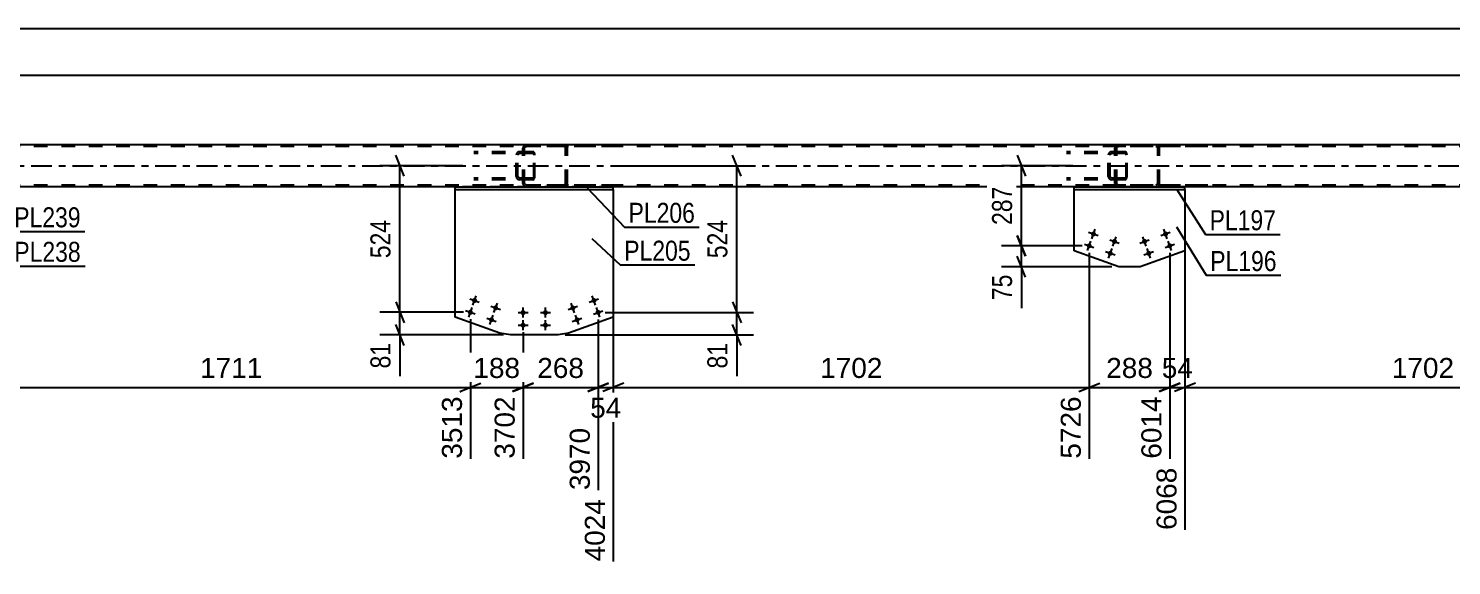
# Model space of a CAD drawing. Header units: millimetres. Extents: x -112 to 729, y -410 to 184.
# Drawn here: x 16.6 to 220.1, y -245.5 to -168.7 of the extents above; entities that cross this region are included whole.
import ezdxf

# ---------------------------------------------------------------- set-up
doc = ezdxf.new("R2010")
doc.units = ezdxf.units.MM
doc.linetypes.add('DXK_LINE_DOT2', pattern=[3.9198, 1.9599, -1.9599])
doc.linetypes.add('DXK_LINE_DOT3', pattern=[5.9187, 2.979, -0.9799, 0.9799, -0.9799])
doc.styles.add('Arial', font='ARIAL.TTF', dxfattribs={"height": 0.2})
doc.styles.add('Arial Narrow', font='ARIALN.TTF', dxfattribs={"height": 0.2})

# ---------------------------------------------------------------- blocks, each defined once
blk = doc.blocks.new('Part-318931512-4745 - 4576')
at = {"color": 7, "linetype": 'DXK_LINE_DOT2'}
for p, q in [((173.46, -186.31), (165.07, -186.31)), ((173.46, -186.55), (165.07, -186.55)), ((171.08, -186.6), (171.04, -186.79)), ((171.04, -189.83), (171.04, -186.79)), ((171.3, -186.79), (171.32, -186.7)), ((171.3, -189.83), (171.3, -186.79)), ((171.32, -186.7), (171.37, -186.62)), ((171.55, -186.31), (171.36, -186.34)), ((171.37, -186.62), (171.45, -186.57)), ((171.45, -186.57), (171.55, -186.55)), ((171.99, -186.55), (171.99, -186.31)), ((173.56, -186.34), (173.46, -186.31)), ((173.46, -186.55), (173.51, -186.57)), ((173.51, -186.57), (173.55, -186.62)), ((173.55, -186.62), (173.58, -186.7)), ((173.65, -186.45), (173.56, -186.34)), ((173.58, -186.7), (173.59, -186.79)), ((173.59, -189.83), (173.59, -186.79)), ((173.71, -186.6), (173.65, -186.45)), ((173.73, -186.79), (173.71, -186.6)), ((173.73, -189.83), (173.73, -186.79)), ((173.46, -190.07), (165.07, -190.07)), ((173.46, -190.31), (165.07, -190.31)), ((171.04, -189.83), (171.08, -190.01)), ((171.32, -189.92), (171.3, -189.83)), ((171.37, -190), (171.32, -189.92)), ((171.36, -190.27), (171.55, -190.31)), ((171.45, -190.05), (171.37, -190)), ((171.55, -190.07), (171.45, -190.05)), ((171.99, -190.31), (171.99, -190.07)), ((173.51, -190.05), (173.46, -190.07)), ((173.46, -190.31), (173.56, -190.27)), ((173.55, -190), (173.51, -190.05)), ((173.58, -189.92), (173.55, -190)), ((173.56, -190.27), (173.65, -190.17)), ((173.59, -189.83), (173.58, -189.92)), ((173.65, -190.17), (173.71, -190.01)), ((173.71, -190.01), (173.73, -189.83))]:
    blk.add_line(p, q, dxfattribs=at)
for centre, start, end in [((171.53, -186.8), 111.1513, 156.1049), ((171.53, -189.81), 203.8951, 248.8487)]:
    blk.add_arc(centre, 0.492, start, end, dxfattribs=at)
blk = doc.blocks.new('Part-318931512-4600 - 4576')
at = {"color": 2, "linetype": 'Continuous'}
for p, q in [((166.15, -191.71), (166.15, -191.31)), ((166.15, -191.31), (182.01, -191.31)), ((182.01, -191.71), (182.01, -191.31)), ((166.15, -191.71), (182.01, -191.71))]:
    blk.add_line(p, q, dxfattribs=at)
blk = doc.blocks.new('Bolt-318931512-4731 - 4576')
at = {"linetype": 'Continuous'}
for points in [[(167.98, -199.65, -1), (168.66, -199.89, -1)], [(168.58, -197.95, -1), (169.26, -198.19, -1)], [(171.6, -199.02, -1), (172.28, -199.26, -1)], [(171, -200.72, -1), (171.67, -200.96, -1)]]:
    blk.add_hatch(color=1, dxfattribs=at).paths.add_polyline_path(points)
at = {"color": 1, "linetype": 'Continuous'}
for p, q in [((168.68, -198.75), (169.16, -197.39)), ((168.08, -200.45), (168.56, -199.09)), ((168.24, -197.83), (169.6, -198.31)), ((171.26, -198.9), (172.62, -199.38)), ((171.7, -199.82), (172.18, -198.46)), ((167.64, -199.53), (169, -200.01)), ((170.66, -200.6), (172.01, -201.08)), ((171.09, -201.52), (171.58, -200.16))]:
    blk.add_line(p, q, dxfattribs=at)
blk = doc.blocks.new('Part-318931512-4743 - 4576')
at = {"color": 7, "linetype": 'DXK_LINE_DOT2'}
for p, q in [((172.03, -185.6), (171.99, -185.79)), ((171.99, -190.83), (171.99, -185.79)), ((172.25, -185.79), (172.27, -185.7)), ((172.25, -190.83), (172.25, -185.79)), ((172.27, -185.7), (172.32, -185.62)), ((172.5, -185.31), (172.31, -185.34)), ((172.32, -185.62), (172.41, -185.57)), ((172.41, -185.57), (172.5, -185.55)), ((185.3, -185.31), (172.5, -185.31)), ((185.3, -185.55), (172.5, -185.55)), ((178.06, -185.34), (177.87, -185.31)), ((177.87, -185.55), (177.96, -185.57)), ((177.96, -185.57), (178.05, -185.62)), ((178.05, -185.62), (178.1, -185.7)), ((178.1, -185.7), (178.12, -185.79)), ((178.12, -190.83), (178.12, -185.79)), ((178.38, -185.79), (178.34, -185.6)), ((178.38, -190.83), (178.38, -185.79)), ((171.99, -190.83), (172.01, -190.92)), ((172.01, -190.92), (172.03, -191.01)), ((172.27, -190.92), (172.25, -190.83)), ((172.32, -191), (172.27, -190.92)), ((172.31, -191.27), (172.5, -191.31)), ((172.41, -191.05), (172.32, -191)), ((172.5, -191.07), (172.41, -191.05)), ((185.3, -191.07), (172.5, -191.07)), ((185.3, -191.31), (172.5, -191.31)), ((177.96, -191.05), (177.87, -191.07)), ((177.87, -191.31), (178.06, -191.27)), ((178.05, -191), (177.96, -191.05)), ((178.1, -190.92), (178.05, -191)), ((178.12, -190.83), (178.1, -190.92)), ((178.34, -191.01), (178.36, -190.92)), ((178.36, -190.92), (178.38, -190.83))]:
    blk.add_line(p, q, dxfattribs=at)
for centre, start, end in [((172.48, -185.81), 110.7583, 155.68), ((177.89, -185.81), 24.32, 69.2417), ((172.48, -190.81), 204.32, 249.2417), ((177.89, -190.81), 290.7583, 335.68)]:
    blk.add_arc(centre, 0.496, start, end, dxfattribs=at)
blk = doc.blocks.new('Bolt-318931512-4679 - 4576')
at = {"linetype": 'Continuous'}
for points in [[(175.89, -199.26, -1), (176.57, -199.02, -1)], [(178.9, -198.19, -1), (179.58, -197.95, -1)], [(179.51, -199.89, -1), (180.18, -199.65, -1)], [(176.49, -200.96, -1), (177.17, -200.72, -1)]]:
    blk.add_hatch(color=1, dxfattribs=at).paths.add_polyline_path(points)
at = {"color": 1, "linetype": 'Continuous'}
for p, q in [((179.48, -198.75), (179, -197.39)), ((175.55, -199.38), (176.91, -198.9)), ((176.47, -199.82), (175.99, -198.46)), ((178.56, -198.31), (179.92, -197.83)), ((180.09, -200.45), (179.6, -199.09)), ((176.15, -201.08), (177.51, -200.6)), ((177.07, -201.52), (176.59, -200.16)), ((179.17, -200.01), (180.52, -199.53))]:
    blk.add_line(p, q, dxfattribs=at)
blk = doc.blocks.new('Part-318931512-4684 - 4576')
at = {"color": 2, "linetype": 'Continuous'}
for p, q in [((77.65, -210), (77.65, -191.71)), ((100.25, -191.71), (100.25, -210)), ((84.05, -212.27), (77.65, -210)), ((100.25, -210), (93.84, -212.28)), ((85.55, -212.53), (84.05, -212.27)), ((92.35, -212.53), (85.55, -212.53)), ((93.84, -212.28), (92.35, -212.53))]:
    blk.add_line(p, q, dxfattribs=at)
at = {"color": 7, "linetype": 'DXK_LINE_DOT2'}
blk.add_line((77.65, -191.71), (100.25, -191.71), dxfattribs=at)
blk = doc.blocks.new('Bolt-318931512-4685 - 4576')
at = {"linetype": 'Continuous'}
for points in [[(97.15, -207.71, -1), (97.82, -207.47, -1)], [(94.13, -208.78, -1), (94.81, -208.54, -1)], [(97.75, -209.41, -1), (98.43, -209.17, -1)], [(94.73, -210.48, -1), (95.41, -210.24, -1)]]:
    blk.add_hatch(color=1, dxfattribs=at).paths.add_polyline_path(points)
at = {"color": 1, "linetype": 'Continuous'}
for p, q in [((96.81, -207.83), (98.16, -207.35)), ((97.73, -208.27), (97.24, -206.91)), ((93.79, -208.9), (95.15, -208.42)), ((94.71, -209.34), (94.23, -207.98)), ((97.41, -209.53), (98.77, -209.05)), ((98.33, -209.96), (97.85, -208.61)), ((94.39, -210.6), (95.75, -210.12)), ((95.31, -211.03), (94.83, -209.68))]:
    blk.add_line(p, q, dxfattribs=at)
blk = doc.blocks.new('Part-318931512-4693 - 4576')
at = {"color": 7, "linetype": 'DXK_LINE_DOT2'}
for p, q in [((88.77, -186.31), (80.31, -186.31)), ((88.77, -186.55), (80.31, -186.55)), ((86.4, -186.6), (86.36, -186.79)), ((86.36, -189.83), (86.36, -186.79)), ((86.61, -186.79), (86.63, -186.7)), ((86.61, -189.83), (86.61, -186.79)), ((86.63, -186.7), (86.69, -186.62)), ((86.86, -186.31), (86.67, -186.34)), ((86.69, -186.62), (86.77, -186.57)), ((86.77, -186.57), (86.86, -186.55)), ((87.3, -186.55), (87.3, -186.31)), ((88.87, -186.34), (88.77, -186.31)), ((88.77, -186.55), (88.82, -186.57)), ((88.82, -186.57), (88.86, -186.62)), ((88.86, -186.62), (88.89, -186.7)), ((88.95, -186.45), (88.87, -186.34)), ((88.89, -186.7), (88.9, -186.79)), ((88.9, -189.83), (88.9, -186.79)), ((89.01, -186.6), (88.95, -186.45)), ((89.03, -186.79), (89.01, -186.6)), ((89.03, -189.83), (89.03, -186.79)), ((88.77, -190.07), (80.31, -190.07)), ((88.77, -190.31), (80.31, -190.31)), ((86.36, -189.83), (86.4, -190.01)), ((86.63, -189.92), (86.61, -189.83)), ((86.69, -190), (86.63, -189.92)), ((86.67, -190.27), (86.86, -190.31)), ((86.77, -190.05), (86.69, -190)), ((86.86, -190.07), (86.77, -190.05)), ((87.3, -190.31), (87.3, -190.07)), ((88.82, -190.05), (88.77, -190.07)), ((88.77, -190.31), (88.87, -190.27)), ((88.86, -190), (88.82, -190.05)), ((88.89, -189.92), (88.86, -190)), ((88.87, -190.27), (88.95, -190.17)), ((88.9, -189.83), (88.89, -189.92)), ((88.95, -190.17), (89.01, -190.01)), ((89.01, -190.01), (89.03, -189.83))]:
    blk.add_line(p, q, dxfattribs=at)
for centre, start, end in [((86.85, -186.8), 111.1217, 156.0731), ((86.85, -189.81), 203.9269, 248.8783)]:
    blk.add_arc(centre, 0.493, start, end, dxfattribs=at)
blk = doc.blocks.new('Part-318931512-4698 - 4576')
at = {"color": 2, "linetype": 'Continuous'}
for p, q in [((568.13, -185.31), (-12.61, -185.31)), ((77.65, -191.31), (11.39, -191.31)), ((166.15, -191.31), (100.25, -191.31)), ((247.91, -191.31), (182.01, -191.31))]:
    blk.add_line(p, q, dxfattribs=at)
at = {"color": 7, "linetype": 'DXK_LINE_DOT2'}
for p, q in [((568.13, -185.55), (-12.61, -185.55)), ((568.13, -191.07), (-12.61, -191.07)), ((100.25, -191.31), (77.65, -191.31)), ((182.01, -191.31), (166.15, -191.31))]:
    blk.add_line(p, q, dxfattribs=at)
at = {"color": 7, "linetype": 'DXK_LINE_DOT3'}
blk.add_line((-12.61, -188.31), (568.13, -188.31), dxfattribs=at)
blk = doc.blocks.new('Part-318931512-4724 - 4576')
at = {"color": 2, "linetype": 'Continuous'}
for p, q in [((166.15, -200.49), (166.15, -191.71)), ((182.01, -191.71), (182.01, -200.49)), ((172.56, -202.76), (166.15, -200.49)), ((182.01, -200.49), (175.6, -202.76)), ((175.6, -202.76), (172.56, -202.76))]:
    blk.add_line(p, q, dxfattribs=at)
at = {"color": 7, "linetype": 'DXK_LINE_DOT2'}
blk.add_line((166.15, -191.71), (182.01, -191.71), dxfattribs=at)
blk = doc.blocks.new('Bolt-318931512-4756 - 4576')
at = {"linetype": 'Continuous'}
for points in [[(86.99, -209.33, -1), (87.71, -209.33, -1)], [(90.19, -209.33, -1), (90.91, -209.33, -1)], [(86.99, -211.13, -1), (87.71, -211.13, -1)], [(90.19, -211.13, -1), (90.91, -211.13, -1)]]:
    blk.add_hatch(color=1, dxfattribs=at).paths.add_polyline_path(points)
at = {"color": 1, "linetype": 'Continuous'}
for p, q in [((86.63, -209.33), (88.07, -209.33)), ((87.35, -210.05), (87.35, -208.61)), ((89.83, -209.33), (91.27, -209.33)), ((90.55, -210.05), (90.55, -208.61)), ((86.63, -211.13), (88.07, -211.13)), ((87.35, -211.85), (87.35, -210.41)), ((89.83, -211.13), (91.27, -211.13)), ((90.55, -211.85), (90.55, -210.41))]:
    blk.add_line(p, q, dxfattribs=at)
blk = doc.blocks.new('Part-318931512-4788 - 4576')
at = {"color": 7, "linetype": 'DXK_LINE_DOT2'}
for p, q in [((87.35, -185.6), (87.31, -185.79)), ((87.31, -190.83), (87.31, -185.79)), ((87.57, -185.79), (87.59, -185.7)), ((87.57, -190.83), (87.57, -185.79)), ((87.59, -185.7), (87.64, -185.62)), ((87.82, -185.31), (87.63, -185.34)), ((87.64, -185.62), (87.73, -185.57)), ((87.73, -185.57), (87.82, -185.55)), ((100.54, -185.31), (87.82, -185.31)), ((100.54, -185.55), (87.82, -185.55)), ((93.38, -185.34), (93.18, -185.31)), ((93.18, -185.55), (93.28, -185.57)), ((93.28, -185.57), (93.36, -185.62)), ((93.36, -185.62), (93.42, -185.7)), ((93.42, -185.7), (93.44, -185.79)), ((93.44, -190.83), (93.44, -185.79)), ((93.69, -185.79), (93.65, -185.6)), ((93.69, -190.83), (93.69, -185.79)), ((87.31, -190.83), (87.33, -190.92)), ((87.33, -190.92), (87.35, -191.01)), ((87.59, -190.92), (87.57, -190.83)), ((87.64, -191), (87.59, -190.92)), ((87.63, -191.27), (87.82, -191.31)), ((87.73, -191.05), (87.64, -191)), ((87.82, -191.07), (87.73, -191.05)), ((100.54, -191.07), (87.82, -191.07)), ((100.54, -191.31), (87.82, -191.31)), ((93.28, -191.05), (93.18, -191.07)), ((93.18, -191.31), (93.38, -191.27)), ((93.36, -191), (93.28, -191.05)), ((93.42, -190.92), (93.36, -191)), ((93.44, -190.83), (93.42, -190.92)), ((93.65, -191.01), (93.67, -190.92)), ((93.67, -190.92), (93.69, -190.83))]:
    blk.add_line(p, q, dxfattribs=at)
for centre, start, end in [((87.81, -185.81), 110.7907, 155.7154), ((93.2, -185.81), 24.2846, 69.2093), ((87.81, -190.81), 204.2846, 249.2093), ((93.2, -190.81), 290.7907, 335.7154)]:
    blk.add_arc(centre, 0.496, start, end, dxfattribs=at)
blk = doc.blocks.new('Part-318931512-4823 - 4576')
at = {"color": 2, "linetype": 'Continuous'}
for p, q in [((77.65, -191.71), (77.65, -191.31)), ((77.65, -191.31), (100.25, -191.31)), ((100.25, -191.71), (100.25, -191.31)), ((77.65, -191.71), (100.25, -191.71))]:
    blk.add_line(p, q, dxfattribs=at)
blk = doc.blocks.new('Bolt-318931512-4846 - 4576')
at = {"linetype": 'Continuous'}
for points in [[(80.07, -207.47, -1), (80.75, -207.71, -1)], [(79.47, -209.16, -1), (80.15, -209.4, -1)], [(83.09, -208.54, -1), (83.77, -208.78, -1)], [(82.49, -210.23, -1), (83.17, -210.47, -1)]]:
    blk.add_hatch(color=1, dxfattribs=at).paths.add_polyline_path(points)
at = {"color": 1, "linetype": 'Continuous'}
for p, q in [((79.73, -207.35), (81.09, -207.83)), ((80.17, -208.26), (80.65, -206.91)), ((79.13, -209.04), (80.49, -209.52)), ((79.57, -209.96), (80.05, -208.6)), ((82.75, -208.42), (84.11, -208.9)), ((83.19, -209.33), (83.67, -207.98)), ((82.15, -210.11), (83.5, -210.59)), ((82.59, -211.03), (83.07, -209.67))]:
    blk.add_line(p, q, dxfattribs=at)
blk = doc.blocks.new('StraightDimension-318931512-14035 - 4576')
at = {"color": 7, "linetype": 'Continuous'}
for p, q in [((70.33, -189.81), (69.13, -186.81)), ((78.73, -188.31), (66.88, -188.31)), ((69.73, -209.28), (69.73, -188.31)), ((78.81, -209.28), (66.88, -209.28)), ((69.13, -207.78), (70.33, -210.78))]:
    blk.add_line(p, q, dxfattribs=at)
at = {"color": 0}
blk.add_wipeout([(68.98, -195.45), (64.78, -195.45), (64.78, -202.14), (68.98, -202.14)], dxfattribs=at)
at = {"color": 3, "style": 'Arial Narrow'}
blk.add_text('524', height=2.863, rotation=90.0002, dxfattribs=at).set_placement((68.38, -201.54))
blk = doc.blocks.new('StraightDimension-318931512-10021 - 4576')
at = {"color": 7, "linetype": 'Continuous'}
for p, q in [((182.01, -192.71), (182.01, -240.43)), ((179.84, -200.77), (179.84, -230.23)), ((178.34, -220.63), (181.34, -219.43)), ((183.51, -219.43), (180.51, -220.63)), ((179.84, -220.03), (182.01, -220.03))]:
    blk.add_line(p, q, dxfattribs=at)
at = {"color": 0}
blk.add_wipeout([(183.75, -219.28), (183.75, -215.08), (178.1, -215.08), (178.1, -219.28)], dxfattribs=at)
at = {"color": 0, "linetype": 'Continuous'}
blk.add_wipeout([(181.41, -230.93), (177.21, -230.93), (177.21, -241.03), (181.41, -241.03)], dxfattribs=at)
at = {"color": 3, "style": 'Arial'}
blk.add_text('54', height=2.865, dxfattribs=at).set_placement((178.7, -218.68))
at = {"color": 3, "linetype": 'Continuous', "style": 'Arial'}
blk.add_text('6068', height=2.865, rotation=90.0002, dxfattribs=at).set_placement((180.81, -240.43))
blk = doc.blocks.new('StraightDimension-318931512-10027 - 4576')
at = {"color": 7, "linetype": 'Continuous'}
for p, q in [((11.39, -192.71), (11.39, -240.43)), ((79.81, -210.28), (79.81, -230.23)), ((12.89, -219.43), (9.89, -220.63)), ((78.31, -220.63), (81.31, -219.43)), ((11.39, -220.03), (79.81, -220.03))]:
    blk.add_line(p, q, dxfattribs=at)
at = {"color": 0}
blk.add_wipeout([(50.65, -219.28), (50.65, -215.08), (40.55, -215.08), (40.55, -219.28)], dxfattribs=at)
at = {"color": 0, "linetype": 'Continuous'}
blk.add_wipeout([(79.21, -220.73), (75.01, -220.73), (75.01, -230.83), (79.21, -230.83)], dxfattribs=at)
at = {"color": 3, "style": 'Arial'}
blk.add_text('1711', height=2.865, dxfattribs=at).set_placement((41.15, -218.68))
at = {"color": 3, "linetype": 'Continuous', "style": 'Arial'}
blk.add_text('3513', height=2.865, rotation=90.0002, dxfattribs=at).set_placement((78.61, -230.23))
blk = doc.blocks.new('StraightDimension-318931512-5003 - 4576')
at = {"color": 7, "linetype": 'Continuous'}
blk.add_line((-24.71, -175.34), (580.23, -175.34), dxfattribs=at)
blk = doc.blocks.new('StraightDimension-318931512-5026 - 4576')
at = {"color": 7, "linetype": 'Continuous'}
blk.add_line((-25.51, -168.66), (581.03, -168.66), dxfattribs=at)
blk = doc.blocks.new('StraightDimension-318931512-10020 - 4576')
at = {"color": 7, "linetype": 'Continuous'}
for p, q in [((182.01, -192.71), (182.01, -240.43)), ((250.08, -210.28), (250.08, -230.23)), ((183.51, -219.43), (180.51, -220.63)), ((248.58, -220.63), (251.58, -219.43)), ((182.01, -220.03), (250.08, -220.03))]:
    blk.add_line(p, q, dxfattribs=at)
at = {"color": 0}
blk.add_wipeout([(221.09, -219.28), (221.09, -215.08), (211, -215.08), (211, -219.28)], dxfattribs=at)
at = {"color": 0, "linetype": 'Continuous'}
blk.add_wipeout([(249.48, -220.73), (245.28, -220.73), (245.28, -230.83), (249.48, -230.83)], dxfattribs=at)
at = {"color": 3, "style": 'Arial'}
blk.add_text('1702', height=2.865, dxfattribs=at).set_placement((211.6, -218.68))
at = {"color": 3, "linetype": 'Continuous', "style": 'Arial'}
blk.add_text('7770', height=2.865, rotation=90.0002, dxfattribs=at).set_placement((248.88, -230.23))
blk = doc.blocks.new('StraightDimension-318931512-10022 - 4576')
at = {"color": 7, "linetype": 'Continuous'}
for p, q in [((168.32, -200.77), (168.32, -230.23)), ((179.84, -200.77), (179.84, -230.23)), ((166.82, -220.63), (169.82, -219.43)), ((181.34, -219.43), (178.34, -220.63)), ((168.32, -220.03), (179.84, -220.03))]:
    blk.add_line(p, q, dxfattribs=at)
at = {"color": 0}
blk.add_wipeout([(178.02, -219.28), (178.02, -215.08), (170.15, -215.08), (170.15, -219.28)], dxfattribs=at)
at = {"color": 0, "linetype": 'Continuous'}
blk.add_wipeout([(179.24, -220.73), (175.04, -220.73), (175.04, -230.83), (179.24, -230.83)], dxfattribs=at)
at = {"color": 3, "style": 'Arial'}
blk.add_text('288', height=2.865, dxfattribs=at).set_placement((170.75, -218.68))
at = {"color": 3, "linetype": 'Continuous', "style": 'Arial'}
blk.add_text('6014', height=2.865, rotation=90.0002, dxfattribs=at).set_placement((178.64, -230.23))
blk = doc.blocks.new('StraightDimension-318931512-10023 - 4576')
at = {"color": 7, "linetype": 'Continuous'}
for p, q in [((100.25, -192.71), (100.25, -244.93)), ((168.32, -200.77), (168.32, -230.23)), ((101.75, -219.43), (98.75, -220.63)), ((166.82, -220.63), (169.82, -219.43)), ((100.25, -220.03), (168.32, -220.03))]:
    blk.add_line(p, q, dxfattribs=at)
at = {"color": 0}
blk.add_wipeout([(139.33, -219.28), (139.33, -215.08), (129.24, -215.08), (129.24, -219.28)], dxfattribs=at)
at = {"color": 0, "linetype": 'Continuous'}
blk.add_wipeout([(167.72, -220.73), (163.52, -220.73), (163.52, -230.83), (167.72, -230.83)], dxfattribs=at)
at = {"color": 3, "style": 'Arial'}
blk.add_text('1702', height=2.865, dxfattribs=at).set_placement((129.84, -218.68))
at = {"color": 3, "linetype": 'Continuous', "style": 'Arial'}
blk.add_text('5726', height=2.865, rotation=90.0002, dxfattribs=at).set_placement((167.12, -230.23))
blk = doc.blocks.new('StraightDimension-318931512-10024 - 4576')
at = {"color": 7, "linetype": 'Continuous'}
for p, q in [((100.25, -192.71), (100.25, -244.93)), ((98.09, -210.29), (98.09, -234.73)), ((96.59, -220.63), (99.59, -219.43)), ((101.75, -219.43), (98.75, -220.63)), ((98.09, -220.03), (100.25, -220.03))]:
    blk.add_line(p, q, dxfattribs=at)
at = {"color": 0}
blk.add_wipeout([(101.99, -224.98), (101.99, -220.78), (96.35, -220.78), (96.35, -224.98)], dxfattribs=at)
at = {"color": 0, "linetype": 'Continuous'}
blk.add_wipeout([(99.65, -235.43), (95.45, -235.43), (95.45, -245.53), (99.65, -245.53)], dxfattribs=at)
at = {"color": 3, "style": 'Arial'}
blk.add_text('54', height=2.865, dxfattribs=at).set_placement((96.95, -224.38))
at = {"color": 3, "linetype": 'Continuous', "style": 'Arial'}
blk.add_text('4024', height=2.865, rotation=90.0002, dxfattribs=at).set_placement((99.05, -244.93))
blk = doc.blocks.new('StraightDimension-318931512-10025 - 4576')
at = {"color": 7, "linetype": 'Continuous'}
for p, q in [((98.09, -210.29), (98.09, -234.73)), ((87.35, -212.13), (87.35, -230.23)), ((85.85, -220.63), (88.85, -219.43)), ((99.59, -219.43), (96.59, -220.63)), ((87.35, -220.03), (98.09, -220.03))]:
    blk.add_line(p, q, dxfattribs=at)
at = {"color": 0}
blk.add_wipeout([(96.65, -219.28), (96.65, -215.08), (88.78, -215.08), (88.78, -219.28)], dxfattribs=at)
at = {"color": 0, "linetype": 'Continuous'}
blk.add_wipeout([(97.49, -225.23), (93.29, -225.23), (93.29, -235.33), (97.49, -235.33)], dxfattribs=at)
at = {"color": 3, "style": 'Arial'}
blk.add_text('268', height=2.865, dxfattribs=at).set_placement((89.38, -218.68))
at = {"color": 3, "linetype": 'Continuous', "style": 'Arial'}
blk.add_text('3970', height=2.865, rotation=90.0002, dxfattribs=at).set_placement((96.89, -234.73))
blk = doc.blocks.new('StraightDimension-318931512-10026 - 4576')
at = {"color": 7, "linetype": 'Continuous'}
for p, q in [((79.81, -210.28), (79.81, -230.23)), ((87.35, -212.13), (87.35, -230.23)), ((78.31, -220.63), (81.31, -219.43)), ((88.85, -219.43), (85.85, -220.63)), ((79.81, -220.03), (87.35, -220.03))]:
    blk.add_line(p, q, dxfattribs=at)
at = {"color": 0}
blk.add_wipeout([(87.51, -219.28), (87.51, -215.08), (79.64, -215.08), (79.64, -219.28)], dxfattribs=at)
at = {"color": 0, "linetype": 'Continuous'}
blk.add_wipeout([(86.75, -220.73), (82.55, -220.73), (82.55, -230.83), (86.75, -230.83)], dxfattribs=at)
at = {"color": 3, "style": 'Arial'}
blk.add_text('188', height=2.865, dxfattribs=at).set_placement((80.24, -218.68))
at = {"color": 3, "linetype": 'Continuous', "style": 'Arial'}
blk.add_text('3702', height=2.865, rotation=90.0002, dxfattribs=at).set_placement((86.15, -230.23))
blk = doc.blocks.new('StraightDimension-318931512-14036 - 4576')
at = {"color": 7, "linetype": 'Continuous'}
for p, q in [((78.81, -209.28), (66.88, -209.28)), ((69.13, -207.78), (70.33, -210.78)), ((69.73, -212.53), (69.73, -209.28)), ((70.33, -214.03), (69.13, -211.03)), ((84.55, -212.53), (66.88, -212.53))]:
    blk.add_line(p, q, dxfattribs=at)
at = {"color": 0}
blk.add_wipeout([(68.98, -213.06), (64.78, -213.06), (64.78, -217.92), (68.98, -217.92)], dxfattribs=at)
at = {"color": 7, "linetype": 'Continuous'}
blk.add_line((69.73, -212.53), (69.73, -218.44), dxfattribs=at)
blk.add_line((69.73, -212.53), (69.73, -218.44), dxfattribs=at)
at = {"color": 3, "style": 'Arial Narrow'}
blk.add_text('81', height=2.863, rotation=90.0002, dxfattribs=at).set_placement((68.38, -217.32))
blk = doc.blocks.new('StraightDimension-318931512-14063 - 4576')
at = {"color": 7, "linetype": 'Continuous'}
for p, q in [((158.03, -186.81), (159.23, -189.81)), ((166, -188.31), (155.78, -188.31)), ((158.63, -199.77), (158.63, -188.31)), ((159.23, -201.27), (158.03, -198.27)), ((167.32, -199.77), (155.78, -199.77))]:
    blk.add_line(p, q, dxfattribs=at)
at = {"color": 0}
blk.add_wipeout([(157.88, -190.7), (153.68, -190.7), (153.68, -197.38), (157.88, -197.38)], dxfattribs=at)
at = {"color": 3, "style": 'Arial Narrow'}
blk.add_text('287', height=2.863, rotation=90.0002, dxfattribs=at).set_placement((157.28, -196.78))
blk = doc.blocks.new('StraightDimension-318931512-14064 - 4576')
at = {"color": 7, "linetype": 'Continuous'}
for p, q in [((158.03, -198.27), (159.23, -201.27)), ((167.32, -199.77), (155.78, -199.77)), ((159.23, -204.26), (158.03, -201.26)), ((158.63, -202.76), (158.63, -199.77)), ((171.56, -202.76), (155.78, -202.76))]:
    blk.add_line(p, q, dxfattribs=at)
at = {"color": 0}
blk.add_wipeout([(157.88, -203.28), (153.68, -203.28), (153.68, -208.14), (157.88, -208.14)], dxfattribs=at)
at = {"color": 7, "linetype": 'Continuous'}
blk.add_line((158.63, -202.76), (158.63, -208.67), dxfattribs=at)
blk.add_line((158.63, -202.76), (158.63, -208.67), dxfattribs=at)
at = {"color": 3, "style": 'Arial Narrow'}
blk.add_text('75', height=2.863, rotation=90.0002, dxfattribs=at).set_placement((157.28, -207.54))
blk = doc.blocks.new('StraightDimension-318931512-14111 - 4576')
at = {"color": 7, "linetype": 'Continuous'}
for p, q in [((118.52, -189.81), (117.32, -186.81)), ((100.92, -188.31), (120.32, -188.31)), ((117.92, -209.29), (117.92, -188.31)), ((99.09, -209.29), (120.32, -209.29)), ((117.32, -207.79), (118.52, -210.79))]:
    blk.add_line(p, q, dxfattribs=at)
at = {"color": 0}
blk.add_wipeout([(117.17, -195.45), (112.97, -195.45), (112.97, -202.14), (117.17, -202.14)], dxfattribs=at)
at = {"color": 3, "style": 'Arial Narrow'}
blk.add_text('524', height=2.863, rotation=90.0002, dxfattribs=at).set_placement((116.57, -201.54))
blk = doc.blocks.new('StraightDimension-318931512-14112 - 4576')
at = {"color": 7, "linetype": 'Continuous'}
for p, q in [((99.09, -209.29), (120.32, -209.29)), ((117.32, -207.79), (118.52, -210.79)), ((117.92, -212.53), (117.92, -209.29)), ((118.52, -214.03), (117.32, -211.03)), ((93.35, -212.53), (120.32, -212.53))]:
    blk.add_line(p, q, dxfattribs=at)
at = {"color": 0}
blk.add_wipeout([(117.17, -213.06), (112.97, -213.06), (112.97, -217.92), (117.17, -217.92)], dxfattribs=at)
at = {"color": 7, "linetype": 'Continuous'}
blk.add_line((117.92, -212.53), (117.92, -218.44), dxfattribs=at)
blk.add_line((117.92, -212.53), (117.92, -218.44), dxfattribs=at)
at = {"color": 3, "style": 'Arial Narrow'}
blk.add_text('81', height=2.863, rotation=90.0002, dxfattribs=at).set_placement((116.57, -217.32))
blk = doc.blocks.new('Mark-318931512-4596 - 4576')
at = {"color": 0}
blk.add_wipeout([(195.04, -197.54), (195.04, -194.54), (185.54, -194.54), (185.54, -197.54)], dxfattribs=at)
blk.add_wipeout([(195.04, -197.54), (195.04, -194.54), (185.54, -194.54), (185.54, -197.54)], dxfattribs=at)
at = {"color": 30, "linetype": 'Continuous'}
for p, q in [((180.87, -191.69), (184.94, -198.14)), ((184.94, -198.14), (195.64, -198.14))]:
    blk.add_line(p, q, dxfattribs=at)
at = {"color": 3, "style": 'Arial Narrow'}
blk.add_text('PL197', height=2.863, dxfattribs=at).set_placement((185.54, -197.54))
blk = doc.blocks.new('Mark-318931512-4603 - 4576')
at = {"color": 0}
blk.add_wipeout([(24.09, -197.12), (24.09, -194.12), (14.58, -194.12), (14.58, -197.12)], dxfattribs=at)
blk.add_wipeout([(24.09, -197.12), (24.09, -194.12), (14.58, -194.12), (14.58, -197.12)], dxfattribs=at)
at = {"color": 30, "linetype": 'Continuous'}
for p, q in [((10.1, -191.57), (13.98, -197.72)), ((13.98, -197.72), (24.69, -197.72))]:
    blk.add_line(p, q, dxfattribs=at)
at = {"color": 3, "style": 'Arial Narrow'}
blk.add_text('PL239', height=2.863, dxfattribs=at).set_placement((14.58, -197.12))
blk = doc.blocks.new('Mark-318931512-4720 - 4576')
at = {"color": 0}
blk.add_wipeout([(195.13, -203.38), (195.13, -200.38), (185.63, -200.38), (185.63, -203.38)], dxfattribs=at)
blk.add_wipeout([(195.13, -203.38), (195.13, -200.38), (185.63, -200.38), (185.63, -203.38)], dxfattribs=at)
at = {"color": 30, "linetype": 'Continuous'}
for p, q in [((180.8, -197.04), (185.03, -203.98)), ((185.03, -203.98), (195.73, -203.98))]:
    blk.add_line(p, q, dxfattribs=at)
at = {"color": 3, "style": 'Arial Narrow'}
blk.add_text('PL196', height=2.863, dxfattribs=at).set_placement((185.63, -203.38))
blk = doc.blocks.new('Mark-318931512-4680 - 4576')
at = {"color": 0}
blk.add_wipeout([(111.32, -201.9), (111.32, -198.9), (101.82, -198.9), (101.82, -201.9)], dxfattribs=at)
blk.add_wipeout([(111.32, -201.9), (111.32, -198.9), (101.82, -198.9), (101.82, -201.9)], dxfattribs=at)
at = {"color": 30, "linetype": 'Continuous'}
for p, q in [((97.17, -198.73), (101.22, -202.5)), ((101.22, -202.5), (111.92, -202.5))]:
    blk.add_line(p, q, dxfattribs=at)
at = {"color": 3, "style": 'Arial Narrow'}
blk.add_text('PL205', height=2.863, dxfattribs=at).set_placement((101.82, -201.9))
blk = doc.blocks.new('Mark-318931512-4686 - 4576')
at = {"color": 0}
blk.add_wipeout([(24.1, -202.06), (24.1, -199.06), (14.59, -199.06), (14.59, -202.06)], dxfattribs=at)
blk.add_wipeout([(24.1, -202.06), (24.1, -199.06), (14.59, -199.06), (14.59, -202.06)], dxfattribs=at)
at = {"color": 30, "linetype": 'Continuous'}
for p, q in [((11.39, -196.18), (13.99, -202.66)), ((13.99, -202.66), (24.7, -202.66))]:
    blk.add_line(p, q, dxfattribs=at)
at = {"color": 3, "style": 'Arial Narrow'}
blk.add_text('PL238', height=2.863, dxfattribs=at).set_placement((14.59, -202.06))
blk = doc.blocks.new('Mark-318931512-4819 - 4576')
at = {"color": 0}
blk.add_wipeout([(111.95, -196.48), (111.95, -193.48), (102.44, -193.48), (102.44, -196.48)], dxfattribs=at)
blk.add_wipeout([(111.95, -196.48), (111.95, -193.48), (102.44, -193.48), (102.44, -196.48)], dxfattribs=at)
at = {"color": 30, "linetype": 'Continuous'}
for p, q in [((96.53, -191.48), (101.84, -197.08)), ((101.84, -197.08), (112.55, -197.08))]:
    blk.add_line(p, q, dxfattribs=at)
at = {"color": 3, "style": 'Arial Narrow'}
blk.add_text('PL206', height=2.863, dxfattribs=at).set_placement((102.44, -196.48))

msp = doc.modelspace()

# ---------------------------------------------------------------- block references
for name in ['StraightDimension-318931512-5003 - 4576', 'Part-318931512-4698 - 4576', 'Part-318931512-4693 - 4576', 'Part-318931512-4788 - 4576', 'Part-318931512-4745 - 4576', 'Part-318931512-4743 - 4576', 'Part-318931512-4823 - 4576', 'Part-318931512-4600 - 4576', 'Part-318931512-4684 - 4576', 'Part-318931512-4724 - 4576', 'Bolt-318931512-4731 - 4576', 'Bolt-318931512-4679 - 4576', 'Bolt-318931512-4846 - 4576', 'Bolt-318931512-4685 - 4576', 'Bolt-318931512-4756 - 4576']:
    msp.add_blockref(name, (0, 0))

# ---------------------------------------------------------------- next in the draw order: block references
for name in ['StraightDimension-318931512-5026 - 4576', 'StraightDimension-318931512-14035 - 4576', 'StraightDimension-318931512-10021 - 4576']:
    msp.add_blockref(name, (0, 0))

# ---------------------------------------------------------------- next in the draw order: block references
for name in ['StraightDimension-318931512-10027 - 4576', 'StraightDimension-318931512-10020 - 4576']:
    msp.add_blockref(name, (0, 0))

# ---------------------------------------------------------------- next in the draw order: block references
for name in ['Mark-318931512-4603 - 4576', 'Mark-318931512-4596 - 4576', 'StraightDimension-318931512-10022 - 4576']:
    msp.add_blockref(name, (0, 0))

# ---------------------------------------------------------------- next in the draw order: block references
for name in ['StraightDimension-318931512-10023 - 4576', 'Mark-318931512-4686 - 4576', 'Mark-318931512-4720 - 4576']:
    msp.add_blockref(name, (0, 0))

# ---------------------------------------------------------------- next in the draw order: block references
for name in ['StraightDimension-318931512-14063 - 4576', 'StraightDimension-318931512-10024 - 4576']:
    msp.add_blockref(name, (0, 0))

# ---------------------------------------------------------------- next in the draw order: block references
for name in ['StraightDimension-318931512-14064 - 4576', 'StraightDimension-318931512-10025 - 4576']:
    msp.add_blockref(name, (0, 0))

# ---------------------------------------------------------------- next in the draw order: block references
for name in ['StraightDimension-318931512-14111 - 4576', 'StraightDimension-318931512-10026 - 4576']:
    msp.add_blockref(name, (0, 0))

# ---------------------------------------------------------------- next in the draw order: block references
for name in ['Mark-318931512-4819 - 4576', 'Mark-318931512-4680 - 4576', 'StraightDimension-318931512-14036 - 4576', 'StraightDimension-318931512-14112 - 4576']:
    msp.add_blockref(name, (0, 0))

doc.saveas('drawing.dxf')
